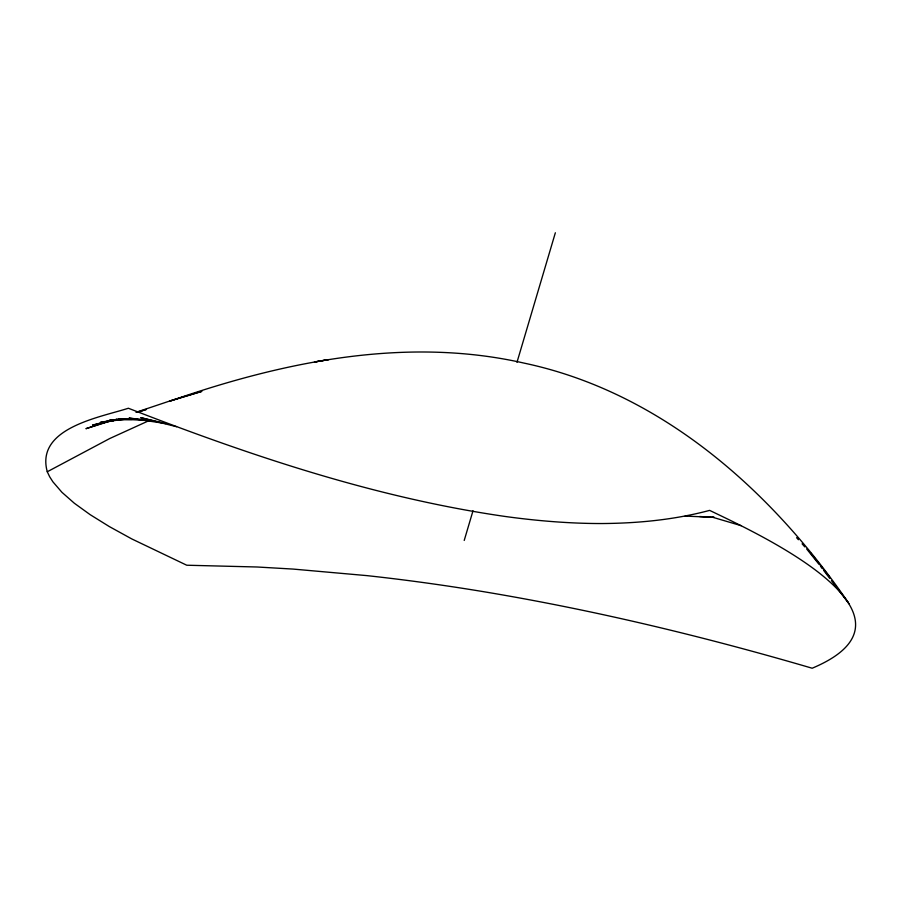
<?xml version="1.0" encoding="UTF-8"?>
<svg xmlns="http://www.w3.org/2000/svg" width="901" height="901" viewBox="0 0 901 901"><rect width="100%" height="100%" fill="white"/><g stroke="black" fill="none" stroke-linecap="round" stroke-linejoin="round"><path stroke-width="1.35" d="M464.218 540.442L473.014 510.754M516.983 362.315L555.354 232.773M47.269 471.764C35.263 428.02 99.561 417.523 128.37 408.243C250.241 455.579 375.312 497.746 505.134 516.464A380.031 133.089 16.5 0 0 602.262 523.537C638.404 523.267 674.646 519.731 709.628 510.383C756.221 532.896 937.524 615.518 812.173 668.227C703.568 636.444 593.354 609.864 481.686 591.371A924.584 323.797 16.5 0 0 366.921 575.626L293.185 569.083L257.145 566.999L186.744 565.22L131.794 538.933L109.303 526.556L90.156 514.662L74.355 503.254L61.932 492.306L52.9 481.821L49.656 476.742L47.269 471.764L109.663 438.562L150.174 420.103M116.95 419.202L111.87 421.037L117.186 419.247M135.995 412.32L172.35 400.134L201.88 391.361L169.951 401.103C282.542 361.864 405.664 336.152 524.145 363.126C660.512 391.991 771.008 490.043 848.134 602.341M138.45 412.084L146.424 409.392L137.29 412.185M111.116 420.316L85.933 428.685L113.244 420.125M110.136 420.485L92.499 425.137L118.493 419.404M116.206 419.449L100.338 422.4L125.025 419.19M125.273 418.785L109.145 420.384L132.222 419.438M130.769 418.954L118.481 419.01L149.825 420.598M685.154 516.082L714.245 517.365L699.57 516.51M144.228 419.708L129.023 418.098L165.852 423.571L140.759 417.659L176.562 426.714M712.612 517.242L741.151 525.666M796.585 537.672L798.421 539.722M802.093 543.832L804.841 546.918M806.677 548.979L818.829 564.06M810.483 552.797L829.517 576.877M820.518 566.267L822.196 568.475M823.874 570.682L829.765 578.419M831.443 580.627L849.102 603.828M328.381 359.623L314.517 361.988L328.381 359.623"/></g></svg>
